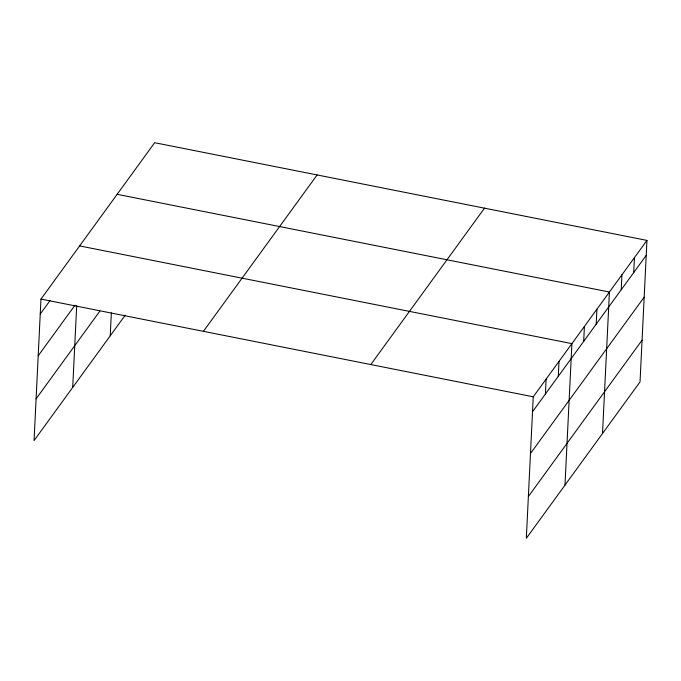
<?xml version="1.0" encoding="UTF-8"?>
<svg xmlns="http://www.w3.org/2000/svg" width="681" height="681" viewBox="0 0 681 681"><rect width="100%" height="100%" fill="white"/><g stroke="black" fill="none" stroke-linecap="round" stroke-linejoin="round"><path stroke-width="1.02" d="M646.95 240.41L533.249 396.802L526.328 538.296L640.029 381.905L646.95 240.41L154.672 142.704L40.971 299.095L34.05 440.59L125.236 315.167M72.705 387.412L76.698 305.778M110.228 335.81L111.352 312.834M545.404 394.027L546.136 379.079M558.292 376.304L559.024 361.356M564.983 485.127L571.904 343.633L79.626 245.918M583.685 341.377L584.417 326.429M596.19 324.173L596.922 309.225M602.506 433.516L609.427 292.021L117.149 194.315M621.208 289.774L621.932 274.818M633.713 272.57L634.445 257.614M40.239 314.043L50.053 300.542M38.196 355.805L75.012 305.165M36.093 398.828L99.766 311.251M203.423 331.332L317.125 174.949M370.796 364.556L484.497 208.173M532.516 411.75L646.218 255.366M530.473 453.512L644.175 297.129M528.371 496.534L642.072 340.151M40.971 299.095L533.249 396.802"/></g></svg>
